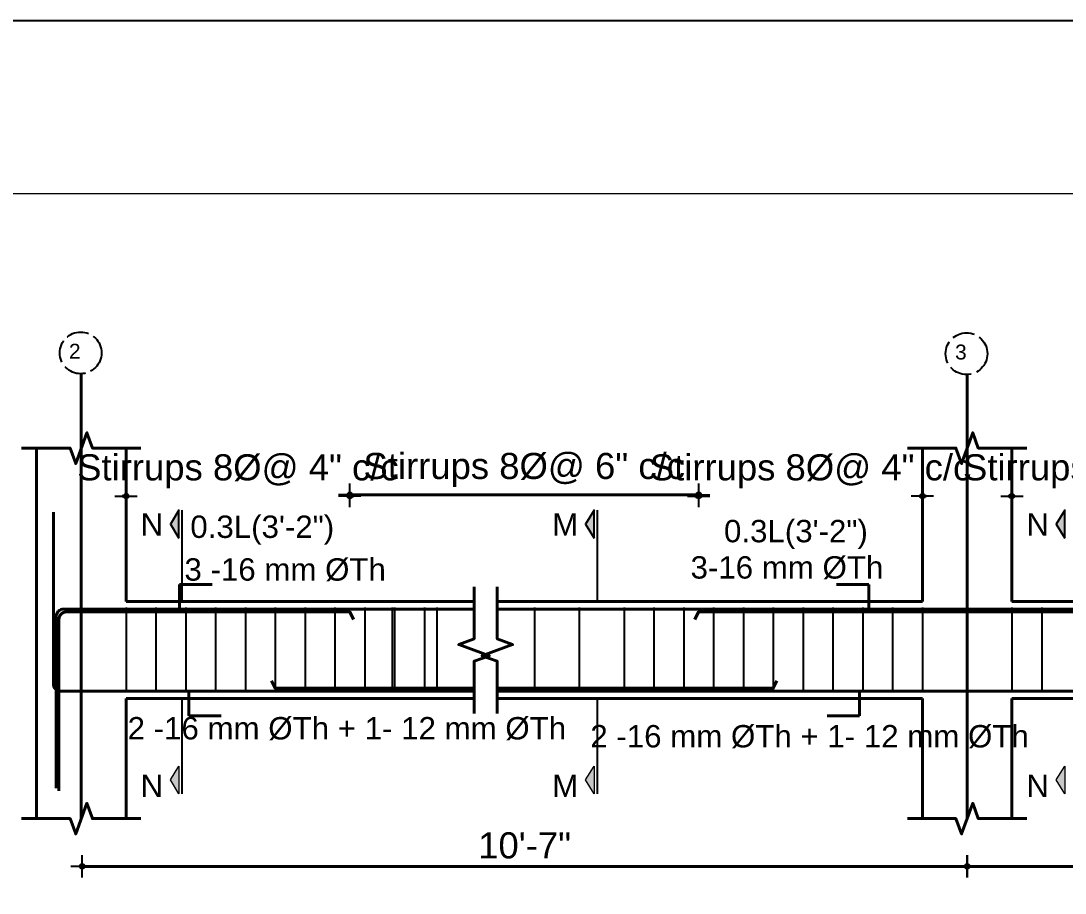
# Model space of a CAD drawing. Header units: inches. Extents: x -4597 to 93300, y -14139 to 5932.
# Drawn here: x 4019.6 to 4299.7, y -9110.5 to -8876.5 of the extents above; entities that cross this region are included whole.
import ezdxf

# ---------------------------------------------------------------- set-up
doc = ezdxf.new("R2010")
doc.units = ezdxf.units.IN
doc.header["$LTSCALE"] = 0.5
doc.header["$MEASUREMENT"] = 0
doc.header["$PDMODE"] = 66
doc.linetypes.add('ACAD_ISO02W100', pattern=[15, 12, -3])
for name, color, linetype, lineweight in [('BAR', 5, 'Continuous', 40), ('ELE1', 3, 'Continuous', 9), ('HATCH1', 4, 'ACAD_ISO02W100', 13), ('TEXT', 220, 'Continuous', 9), ('wall', 20, 'Continuous', 40)]:
    doc.layers.add(name, color=color, linetype=linetype, lineweight=lineweight)
doc.layers.add('DIMENSION', color=5, linetype='Continuous')
doc.layers.add('STIRRUP', color=10, linetype='Continuous')
doc.styles.add('1.8', font='times.ttf', dxfattribs={"width": 0.8, "height": 6})
doc.styles.add('style1', font='arial.ttf', dxfattribs={"height": 7})
doc.dimstyles.new('1.4', dxfattribs={"dimscale": 0, "dimtxt": 6, "dimasz": 0.5, "dimexe": 2, "dimexo": 9, "dimgap": 2, "dimtad": 1, "dimdec": 0, "dimlfac": 0.5, "dimzin": 3, "dimdsep": 46, "dimlunit": 4, "dimtxsty": '1.8', "dimblk": 'DIM', "dimcen": 3, "dimdle": 3, "dimse1": 1, "dimse2": 1, "dimclrd": 256, "dimclre": 256, "dimclrt": 7, "dimadec": 1, "dimazin": 2, "dimtfac": 1, "dimtdec": 0, "dimtix": 1, "dimtofl": 0, "dimtmove": 2, "dimatfit": 3, "dimldrblk": 'ARW', "dimfxl": 2, "dimfrac": 2, "dimtolj": 2, "dimtzin": 0, "dimarcsym": 0})

# ---------------------------------------------------------------- blocks, each defined once
blk = doc.blocks.new('DIM')
at = {"layer": 'DIMENSION'}
h = blk.add_hatch(color=256, dxfattribs=at)
h.paths.add_polyline_path([(0, 1.28), (0, 0), (1.28, 0, 0.414214)])
h.paths.add_polyline_path([(1.28, 0), (0, 0), (0, -1.28, 0.414214)])
h.paths.add_polyline_path([(0, 0), (-1.28, 0, 0.414214), (0, -1.28)])
h.paths.add_polyline_path([(0, 1.28, 0.414214), (-1.28, 0), (0, 0)])
for p, q in [((0, 6), (0, -6)), ((-6, 0), (6, 0))]:
    blk.add_line(p, q, dxfattribs=at)
blk.add_circle((0, 0), 1.28, dxfattribs=at)
blk = doc.blocks.new('*D665')
at = {"layer": 'Defpoints', "color": 0, "ltscale": 10, "transparency": 16777216}
for p in [(88766.57, 17648.06), (88766.57, 17634.52), (88826.57, 17617)]:
    blk.add_point(p, dxfattribs=at)
at = {"layer": 'DIMENSION', "lineweight": -2, "ltscale": 10, "transparency": 16777216}
for p, q in [((88766.07, 17648.06), (88765.57, 17648.06)), ((88827.07, 17648.06), (88827.57, 17648.06))]:
    blk.add_line(p, q, dxfattribs=at)
at = {"layer": 'DIMENSION', "lineweight": -2, "ltscale": 10, "transparency": 16777216, "xscale": 0.5, "yscale": 0.5, "zscale": 0.5}
blk.add_blockref('DIM', (88766.57, 17648.06), dxfattribs=at)
at = {"layer": 'DIMENSION', "lineweight": -2, "ltscale": 10, "transparency": 16777216, "xscale": 0.5, "yscale": 0.5, "zscale": 0.5, "rotation": 180}
blk.add_blockref('DIM', (88826.57, 17648.06), dxfattribs=at)
at = {"layer": 'DIMENSION', "color": 7, "ltscale": 10, "transparency": 16777216, "insert": (88796.57, 17654.72), "char_height": 7, "attachment_point": 5, "style": 'style1'}
blk.add_mtext('\\A2;Stirrups 8%%C@ 4" c/c', dxfattribs=at)
blk = doc.blocks.new('ARW')
at = {"layer": 'DIMENSION'}
blk.add_lwpolyline([(10, 0, 0, 6, 0), (0, 0, 0, 0, 0), (10, 0, 0, 0, 0)], format="xyseb", dxfattribs=at)
blk = doc.blocks.new('*D666')
at = {"layer": 'Defpoints', "color": 0, "ltscale": 10, "transparency": 16777216}
for p in [(88742.57, 17648.06), (88742.57, 17634.52), (88682.57, 17617)]:
    blk.add_point(p, dxfattribs=at)
at = {"layer": 'DIMENSION', "lineweight": -2, "ltscale": 10, "transparency": 16777216}
for p, q in [((88682.07, 17648.06), (88681.57, 17648.06)), ((88743.07, 17648.06), (88743.57, 17648.06))]:
    blk.add_line(p, q, dxfattribs=at)
at = {"layer": 'DIMENSION', "lineweight": -2, "ltscale": 10, "transparency": 16777216, "xscale": 0.5, "yscale": 0.5, "zscale": 0.5}
blk.add_blockref('DIM', (88682.57, 17648.06), dxfattribs=at)
at = {"layer": 'DIMENSION', "lineweight": -2, "ltscale": 10, "transparency": 16777216, "xscale": 0.5, "yscale": 0.5, "zscale": 0.5, "rotation": 180}
blk.add_blockref('DIM', (88742.57, 17648.06), dxfattribs=at)
at = {"layer": 'DIMENSION', "color": 7, "ltscale": 10, "transparency": 16777216, "insert": (88712.57, 17654.72), "char_height": 7, "attachment_point": 5, "style": 'style1'}
blk.add_mtext('\\A2;Stirrups 8%%C@ 4" c/c', dxfattribs=at)
blk = doc.blocks.new('*D667')
at = {"layer": 'Defpoints', "color": 0, "ltscale": 10, "transparency": 16777216}
for p in [(88529.01, 17648.06), (88529.01, 17634.52), (88589.01, 17617)]:
    blk.add_point(p, dxfattribs=at)
at = {"layer": 'DIMENSION', "lineweight": -2, "ltscale": 10, "transparency": 16777216}
for p, q in [((88528.51, 17648.06), (88528.01, 17648.06)), ((88589.51, 17648.06), (88590.01, 17648.06))]:
    blk.add_line(p, q, dxfattribs=at)
at = {"layer": 'DIMENSION', "lineweight": -2, "ltscale": 10, "transparency": 16777216, "xscale": 0.5, "yscale": 0.5, "zscale": 0.5}
blk.add_blockref('DIM', (88529.01, 17648.06), dxfattribs=at)
at = {"layer": 'DIMENSION', "lineweight": -2, "ltscale": 10, "transparency": 16777216, "xscale": 0.5, "yscale": 0.5, "zscale": 0.5, "rotation": 180}
blk.add_blockref('DIM', (88589.01, 17648.06), dxfattribs=at)
at = {"layer": 'DIMENSION', "color": 7, "ltscale": 10, "transparency": 16777216, "insert": (88559.01, 17654.72), "char_height": 7, "attachment_point": 5, "style": 'style1'}
blk.add_mtext('\\A2;Stirrups 8%%C@ 4" c/c', dxfattribs=at)
blk = doc.blocks.new('*D760')
at = {"layer": 'Defpoints', "color": 0, "ltscale": 10, "transparency": 16777216}
for p in [(88589.01, 17648.43), (88589.01, 17617), (88682.57, 17617)]:
    blk.add_point(p, dxfattribs=at)
at = {"layer": 'DIMENSION', "lineweight": -2, "ltscale": 10, "transparency": 16777216}
blk.add_line((88682.07, 17648.43), (88589.51, 17648.43), dxfattribs=at)
at = {"layer": 'DIMENSION', "lineweight": -2, "ltscale": 10, "transparency": 16777216, "xscale": 0.5, "yscale": 0.5, "zscale": 0.5, "rotation": 180}
blk.add_blockref('DIM', (88589.01, 17648.43), dxfattribs=at)
at = {"layer": 'DIMENSION', "lineweight": -2, "ltscale": 10, "transparency": 16777216, "xscale": 0.5, "yscale": 0.5, "zscale": 0.5}
blk.add_blockref('DIM', (88682.57, 17648.43), dxfattribs=at)
at = {"layer": 'DIMENSION', "color": 7, "ltscale": 10, "transparency": 16777216, "insert": (88635.79, 17655.09), "char_height": 7, "attachment_point": 5, "style": 'style1'}
blk.add_mtext('\\A2;Stirrups 8%%C@ 6" c/c', dxfattribs=at)
blk = doc.blocks.new('*D668')
at = {"layer": 'Defpoints', "color": 0, "ltscale": 10, "transparency": 16777216}
for p in [(88754.57, 17561.56), (88965.28, 17561.56), (88754.57, 17548.75)]:
    blk.add_point(p, dxfattribs=at)
at = {"layer": 'DIMENSION', "lineweight": -2, "ltscale": 10, "transparency": 16777216}
blk.add_line((88964.78, 17548.75), (88755.07, 17548.75), dxfattribs=at)
at = {"layer": 'DIMENSION', "lineweight": -2, "ltscale": 10, "transparency": 16777216, "xscale": 0.5, "yscale": 0.5, "zscale": 0.5, "rotation": 180}
blk.add_blockref('DIM', (88754.57, 17548.75), dxfattribs=at)
at = {"layer": 'DIMENSION', "lineweight": -2, "ltscale": 10, "transparency": 16777216, "xscale": 0.5, "yscale": 0.5, "zscale": 0.5}
blk.add_blockref('DIM', (88965.28, 17548.75), dxfattribs=at)
at = {"layer": 'DIMENSION', "color": 7, "ltscale": 10, "transparency": 16777216, "insert": (88859.92, 17554.33), "char_height": 7, "attachment_point": 5, "style": 'style1'}
blk.add_mtext('\\A2;9{\\fArial TUR|b0|i0|c162|p34;\'-}5{\\fArial TUR|b0|i0|c162|p34;"}', dxfattribs=at)
blk = doc.blocks.new('*D669')
at = {"layer": 'Defpoints', "color": 0, "ltscale": 10, "transparency": 16777216}
for p in [(88517.22, 17561.56), (88754.57, 17561.56), (88517.22, 17548.75)]:
    blk.add_point(p, dxfattribs=at)
at = {"layer": 'DIMENSION', "lineweight": -2, "ltscale": 10, "transparency": 16777216}
blk.add_line((88754.07, 17548.75), (88517.72, 17548.75), dxfattribs=at)
at = {"layer": 'DIMENSION', "lineweight": -2, "ltscale": 10, "transparency": 16777216, "xscale": 0.5, "yscale": 0.5, "zscale": 0.5, "rotation": 180}
blk.add_blockref('DIM', (88517.22, 17548.75), dxfattribs=at)
at = {"layer": 'DIMENSION', "lineweight": -2, "ltscale": 10, "transparency": 16777216, "xscale": 0.5, "yscale": 0.5, "zscale": 0.5}
blk.add_blockref('DIM', (88754.57, 17548.75), dxfattribs=at)
at = {"layer": 'DIMENSION', "color": 7, "ltscale": 10, "transparency": 16777216, "insert": (88635.9, 17554.33), "char_height": 7, "attachment_point": 5, "style": 'style1'}
blk.add_mtext('\\A2;10{\\fArial TUR|b0|i0|c162|p34;\'-}7{\\fArial TUR|b0|i0|c162|p34;"}', dxfattribs=at)
blk = doc.blocks.new('1111111')
at = {"layer": 'TEXT', "ltscale": 10}
for points in [[(88543.21, 17644.3), (88543.21, 17636.8), (88540.9, 17640.55)], [(88654.58, 17644.3), (88654.58, 17636.8), (88652.27, 17640.55)], [(88780.77, 17644.3), (88780.77, 17636.8), (88778.46, 17640.55)], [(88543.21, 17568.16), (88543.21, 17575.66), (88540.9, 17571.91)], [(88654.58, 17568.16), (88654.58, 17575.66), (88652.27, 17571.91)], [(88780.77, 17568.16), (88780.77, 17575.66), (88778.46, 17571.91)]]:
    blk.add_hatch(color=256, dxfattribs=at).paths.add_polyline_path(points)
for p, q in [((88517.01, 17660.92), (88517.01, 17680.87)), ((88754.57, 17660.92), (88754.57, 17680.87)), ((88517.01, 17660.92), (88517.01, 17561.56)), ((88754.57, 17660.92), (88754.57, 17561.56)), ((88517.01, 17561.56), (88517.01, 17581.52)), ((88754.57, 17561.56), (88754.57, 17581.52))]:
    blk.add_line(p, q)
at = {"ltscale": 10}
for p, q in [((88505.01, 17617), (88505.01, 17660.92)), ((88529.01, 17619.75), (88529.01, 17660.92)), ((88742.57, 17619.75), (88742.57, 17660.92)), ((88766.57, 17619.75), (88766.57, 17660.92)), ((88622.36, 17619.75), (88529.01, 17619.75)), ((88628.57, 17619.75), (88742.57, 17619.75)), ((88859.92, 17619.75), (88766.57, 17619.75)), ((88505.01, 17561.56), (88505.01, 17617)), ((88622.36, 17593.75), (88529.01, 17593.75)), ((88529.01, 17561.56), (88529.01, 17593.75)), ((88628.57, 17593.75), (88742.57, 17593.75)), ((88742.57, 17561.56), (88742.57, 17593.75)), ((88859.92, 17593.75), (88766.57, 17593.75)), ((88766.57, 17561.56), (88766.57, 17593.75))]:
    blk.add_line(p, q, dxfattribs=at)
at = {"linetype": 'Continuous', "ltscale": 10}
for points in [[(88501.01, 17660.92), (88514.01, 17660.92), (88515.51, 17656.8), (88518.51, 17665.04), (88520.01, 17660.92), (88533.01, 17660.92)], [(88738.57, 17660.92), (88751.57, 17660.92), (88753.07, 17656.8), (88756.07, 17665.04), (88757.57, 17660.92), (88770.57, 17660.92)], [(88622.36, 17623.75), (88622.36, 17609.75), (88618.24, 17608.25), (88626.48, 17605.25), (88622.36, 17603.75), (88622.36, 17589.75)], [(88622.36, 17623.75), (88622.36, 17609.75), (88618.24, 17608.25), (88626.48, 17605.25), (88622.36, 17603.75), (88622.36, 17589.75)], [(88628.57, 17623.75), (88628.57, 17609.75), (88632.69, 17608.25), (88624.45, 17605.25), (88628.57, 17603.75), (88628.57, 17589.75)], [(88628.57, 17623.75), (88628.57, 17609.75), (88632.69, 17608.25), (88624.45, 17605.25), (88628.57, 17603.75), (88628.57, 17589.75)], [(88501.01, 17561.56), (88514.01, 17561.56), (88515.51, 17557.44), (88518.51, 17565.68), (88520.01, 17561.56), (88533.01, 17561.56)], [(88738.57, 17561.56), (88751.57, 17561.56), (88753.07, 17557.44), (88756.07, 17565.68), (88757.57, 17561.56), (88770.57, 17561.56)]]:
    blk.add_lwpolyline(points, dxfattribs=at)
at = {"layer": 'BAR', "ltscale": 10}
for p, q in [((88517.01, 17617.75), (88622.36, 17617.75)), ((88754.57, 17617.75), (88628.57, 17617.75)), ((88754.57, 17617.75), (88859.92, 17617.75)), ((88517.01, 17595.75), (88622.36, 17595.75)), ((88754.57, 17595.75), (88628.57, 17595.75)), ((88754.57, 17595.75), (88859.92, 17595.75))]:
    blk.add_line(p, q, dxfattribs=at)
for points in [[(88529.01, 17595.75), (88511.52, 17595.75, -0.414214), (88509.51, 17597.77), (88509.51, 17643.75)], [(88510.26, 17569.75), (88510.26, 17615.74, -0.414214), (88512.27, 17617.75), (88529.01, 17617.75)], [(88511.01, 17569), (88511.01, 17614.99, -0.414214), (88513.02, 17617), (88529.01, 17617)]]:
    blk.add_lwpolyline(points, format="xyb", dxfattribs=at)
for points in [[(88590.05, 17615), (88589.01, 17617), (88517.01, 17617)], [(88681.53, 17615), (88682.57, 17617), (88754.57, 17617)], [(88827.62, 17615), (88826.57, 17617), (88754.57, 17617)], [(88568.05, 17598.5), (88569.01, 17596.5), (88622.36, 17596.5)], [(88703.53, 17598.5), (88702.57, 17596.5), (88628.57, 17596.5)]]:
    blk.add_lwpolyline(points, dxfattribs=at)
at = {"layer": 'DIMENSION', "ltscale": 10}
for p, q in [((88544.06, 17619.75), (88544.06, 17644.25)), ((88655.44, 17619.75), (88655.44, 17644.25)), ((88544.06, 17568.21), (88544.06, 17593.75)), ((88655.44, 17568.21), (88655.44, 17593.75))]:
    blk.add_line(p, q, dxfattribs=at)
for points in [[(88543.21, 17636.8), (88543.21, 17644.3), (88540.9, 17640.55), (88543.21, 17636.8)], [(88654.58, 17636.8), (88654.58, 17644.3), (88652.27, 17640.55), (88654.58, 17636.8)], [(88780.77, 17636.8), (88780.77, 17644.3), (88778.46, 17640.55), (88780.77, 17636.8)]]:
    blk.add_lwpolyline(points, dxfattribs=at)
at = {"layer": 'HATCH1', "lineweight": 25}
for centre in [(88516.84, 17686.47), (88754.41, 17686.25)]:
    blk.add_circle(centre, 5.6, dxfattribs=at)
at = {"layer": 'STIRRUP'}
for p, q in [((88529.01, 17618.15), (88529.01, 17595.35)), ((88537.01, 17618.15), (88537.01, 17595.35)), ((88545.01, 17618.15), (88545.01, 17595.35)), ((88553.01, 17618.15), (88553.01, 17595.35)), ((88561.01, 17618.15), (88561.01, 17595.35)), ((88569.01, 17618.15), (88569.01, 17595.35)), ((88577.01, 17618.15), (88577.01, 17595.35)), ((88585.01, 17618.15), (88585.01, 17595.35)), ((88593.01, 17618.15), (88593.01, 17595.35)), ((88600.36, 17618.15), (88600.36, 17595.35)), ((88601.01, 17618.15), (88601.01, 17595.35)), ((88609.01, 17618.15), (88609.01, 17595.35)), ((88612.36, 17618.15), (88612.36, 17595.35)), ((88638.57, 17618.15), (88638.57, 17595.35)), ((88650.57, 17618.15), (88650.57, 17595.35)), ((88662.57, 17618.15), (88662.57, 17595.35)), ((88670.57, 17618.15), (88670.57, 17595.35)), ((88678.57, 17618.15), (88678.57, 17595.35)), ((88686.57, 17618.15), (88686.57, 17595.35)), ((88694.57, 17618.15), (88694.57, 17595.35)), ((88702.57, 17618.15), (88702.57, 17595.35)), ((88710.57, 17618.15), (88710.57, 17595.35)), ((88718.57, 17618.15), (88718.57, 17595.35)), ((88726.57, 17618.15), (88726.57, 17595.35)), ((88734.57, 17618.15), (88734.57, 17595.35)), ((88742.57, 17618.15), (88742.57, 17595.35)), ((88766.57, 17618.15), (88766.57, 17595.35)), ((88774.57, 17618.15), (88774.57, 17595.35))]:
    blk.add_line(p, q, dxfattribs=at)
at = {"layer": 'TEXT', "ltscale": 10}
for points in [[(88543.21, 17575.66), (88543.21, 17568.16), (88540.9, 17571.91), (88543.21, 17575.66)], [(88654.58, 17575.66), (88654.58, 17568.16), (88652.27, 17571.91), (88654.58, 17575.66)], [(88780.77, 17575.66), (88780.77, 17568.16), (88778.46, 17571.91), (88780.77, 17575.66)]]:
    blk.add_lwpolyline(points, dxfattribs=at)
at = {"layer": 'HATCH1', "lineweight": 25, "style": 'style1'}
for s, p in [('2', (88513.7, 17684.92)), ('3', (88751.34, 17684.7))]:
    blk.add_text(s, height=4, dxfattribs=at).set_placement(p)
at = {"layer": 'TEXT', "ltscale": 10, "style": 'style1'}
for s, p in [('N', (88532.9, 17637.46)), ('M', (88643.31, 17637.46)), ('N', (88770.47, 17637.46)), ('3 -16 mm %%CTh ', (88544.67, 17625.38)), ('3-16 mm %%CTh', (88680.4, 17625.93)), ('2 -16 mm %%CTh + 1- 12 mm %%CTh', (88529.43, 17582.79)), ('2 -16 mm %%CTh + 1- 12 mm %%CTh', (88653.52, 17580.65)), ('N', (88532.9, 17567.34)), ('M', (88643.31, 17567.34)), ('N', (88770.47, 17567.34))]:
    blk.add_text(s, height=6, dxfattribs=at).set_placement(p)
at = {"layer": 'TEXT', "style": 'style1'}
for p in [(88546.25, 17636.84), (88689.37, 17635.67)]:
    blk.add_text('0.3L(3\'-2")', height=6, dxfattribs=at).set_placement(p)
at = {"layer": 'DIMENSION', "ltscale": 10}
for base, p1, p2, text, picture, middle in [((88529.01, 17648.06), (88589.01, 17617), (88529.01, 17634.52), 'Stirrups 8%%C@ 4" c/c', '*D667', (88559.01, 17654.72)), ((88589.01, 17648.43), (88682.57, 17617), (88589.01, 17617), 'Stirrups 8%%C@ 6" c/c', '*D760', (88635.79, 17655.09)), ((88766.57, 17648.06), (88826.57, 17617), (88766.57, 17634.52), 'Stirrups 8%%C@ 4" c/c', '*D665', (88796.57, 17654.72)), ((88517.22, 17548.75), (88754.57, 17561.56), (88517.22, 17561.56), '10{\\fArial TUR|b0|i0|c162|p34;\'-}7{\\fArial TUR|b0|i0|c162|p34;"}', '*D669', (88635.9, 17554.33)), ((88754.57, 17548.75), (88965.28, 17561.56), (88754.57, 17561.56), '9{\\fArial TUR|b0|i0|c162|p34;\'-}5{\\fArial TUR|b0|i0|c162|p34;"}', '*D668', (88859.92, 17554.33))]:
    dim = blk.add_linear_dim(base=base, p1=p1, p2=p2, angle=180, text=text, dimstyle='1.4', override={"dimscale": 1, "dimtxsty": 'style1'}, dxfattribs=at)
    dim.commit()
    dim.dimension.update_dxf_attribs({"geometry": picture, "text_midpoint": middle})
dim = blk.add_linear_dim(base=(88742.57, 17648.06), p1=(88682.57, 17617), p2=(88742.57, 17634.52), text='Stirrups 8%%C@ 4" c/c', dimstyle='1.4', override={"dimscale": 1, "dimtxsty": 'style1'}, dxfattribs=at)
dim.commit()
dim.dimension.update_dxf_attribs({"geometry": '*D666', "text_midpoint": (88712.57, 17654.72)})
for points in [[(88543.36, 17618.15), (88543.36, 17624.36), (88552.08, 17624.36)], [(88728.22, 17618.15), (88728.22, 17624.36), (88719.5, 17624.36)], [(88545.84, 17595.35), (88545.84, 17589.15), (88554.56, 17589.15)], [(88725.73, 17595.35), (88725.73, 17589.15), (88717.01, 17589.15)]]:
    blk.add_leader(points, dimstyle='1.4', override={"dimscale": 1, "dimtxsty": 'style1'}, dxfattribs=at)

msp = doc.modelspace()

# ---------------------------------------------------------------- linework, layer by layer
at = {"layer": 'Defpoints'}
msp.add_lwpolyline([(6555.94, -8876.52), (3378.34, -8876.52), (3378.34, -11124.49), (6555.94, -11124.49)], close=True, dxfattribs=at)
at = {"layer": 'ELE1'}
msp.add_lwpolyline([(3424.66, -8922.84), (6509.62, -8922.84), (6509.62, -11078.17), (3424.66, -11078.17)], close=True, dxfattribs=at)
msp.add_lwpolyline([(3424.66, -8922.84), (6509.62, -8922.84), (6509.62, -11078.17), (3424.66, -11078.17)], close=True, dxfattribs=at)

# ---------------------------------------------------------------- block references
at = {"layer": 'wall', "linetype": 'ByBlock'}
msp.add_blockref('1111111', (-84481.17, -26652.04), dxfattribs=at)

doc.saveas('drawing.dxf')
